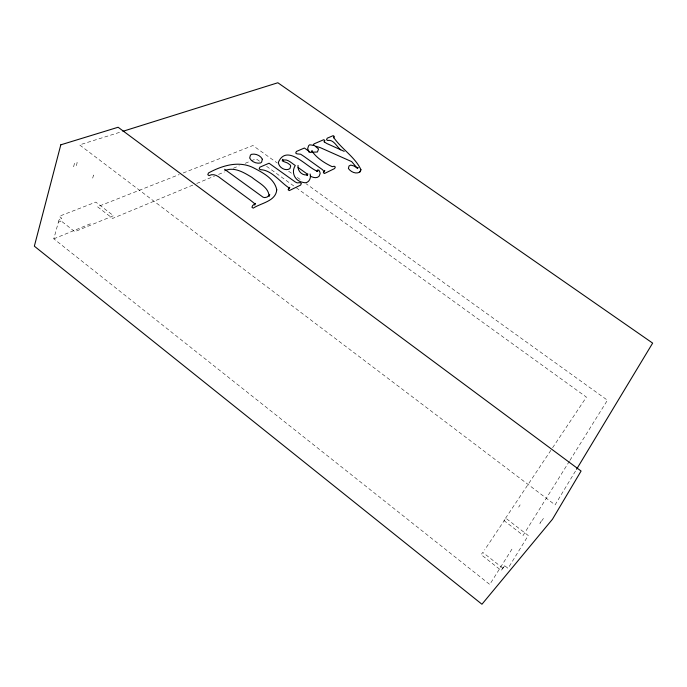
<?xml version="1.0" encoding="UTF-8"?>
<svg xmlns="http://www.w3.org/2000/svg" width="687" height="687" viewBox="0 0 687 687"><rect width="100%" height="100%" fill="white"/><g stroke="black" fill="none" stroke-linecap="round" stroke-linejoin="round"><path stroke-width="0.52" stroke-dasharray="3.44 2.58" d="M511.944 549.136L489.771 584.465L53.801 238.836L59.142 219.368L61.796 218.329L59.211 216.302L95.819 202.107L113.475 215.718L74.806 231.674L59.142 219.368M92.668 178.131L93.544 175.091L90.864 176.044M575.457 471.093L555.087 504.876L79.572 144.888L121.917 131.621M541.322 521.047L539.896 523.382L543.451 518.445M502.747 568.08L482.738 552.365L481.183 554.692L501.252 570.476L504.687 565.71L508.054 568.355L528.269 535.525L505.812 518.213L484.618 549.969M569.386 461.235L523.142 535.371L503.975 520.566L552.013 448.628M569.952 460.324L607.445 400.212L306.041 183.695M504.687 565.71L501.252 570.476M518.651 507.126L520.145 504.859M552.606 447.744L586.415 397.12L295.255 187.01M192.798 185.104L112.625 218.423L97.511 206.761L179.195 174.567M196.757 183.463L214.567 176.061M218.526 174.412L224.469 171.948M233.374 168.246L239.316 165.773M245.25 163.308L250.197 161.247M251.193 160.844L256.139 158.783L259.617 161.29M53.801 238.836L92.685 222.854M58.369 222.184L61.023 221.145M183.18 172.995L252.902 145.524L277.299 163.042M288.617 171.175L292.104 173.682M297.334 177.435L301.687 180.561M266.573 166.314L294.38 186.383M74.462 163.515L73.629 166.563L76.343 165.653L77.184 162.604L74.462 163.515"/><path stroke-width="1.03" d="M324.221 140.921L324.341 141.943L326.823 143.514L344.213 151.363M313.281 145.438L313.95 143.909L323.775 139.684L324.865 140.449L324.187 141.96M316.879 171.518L317.583 169.955L318.948 170.196L319.884 172.111L320.151 173.605L319.043 176.31C316.613 178.629 312.817 177.59 310.258 176.035M333.581 137.881L334.251 136.387L333.178 135.64L327.218 138.199L326.548 139.701L327.63 140.466C333.616 139.118 336.75 146.803 340.718 149.835M358.374 167.671L357.369 168.04L353.796 165.919L350.739 165.086L349.013 165.996L348.403 168.495C350.679 171.905 356.149 174.498 359.851 171.982L360.22 171.209M360.572 170.479L360.941 169.706C355.213 157.211 341.731 149.131 333.873 137.726L333.796 136.962M359.851 171.982L360.941 169.706M317.892 170.84L317.634 171.303C307.724 168.246 286.986 142.819 278.39 162.304C278.484 167.405 285.637 171.681 289.914 168.598L290.713 166.005L290.12 164.88L287.424 162.956L283.216 161.393L282.486 160.208L282.872 159.255L282.194 160.852C286.762 157.649 291.537 163.274 295.273 165.473C290.73 172.54 295.084 181.136 303.044 182.399C308.223 184.382 311.606 178.414 310.129 174.017M576.565 469.273L652.65 343.114L277.849 82.758L122.939 131.294M224.907 170.634C234.301 166.469 244.083 172.652 251.957 177.401C258.072 182.579 268.9 187.242 269.064 196.31L269.768 194.653L267.131 197.057L264.727 197.607L263.095 197.221L224.58 169.285M315.814 146.254L320.236 147.619L351.667 161.617L357.489 168.461M310.807 152.574L304.384 148.023L296.38 151.475L295.702 153.038L296.836 153.836L300.657 154.232L303.937 156.37L322.718 169.852L324.049 171.956L324.762 170.402L323.345 172.703L324.462 173.502L334.612 168.555L335.325 167.027L334.226 166.245L332.165 166.666C324.711 163.145 316.75 158.13 312.035 151.226L312.087 150.633L311.4 152.179L317.42 152.025L318.562 149.002L314.26 145.412L309.657 144.802L308.669 145.635L307.656 148.538L309.202 152.428M298.175 167.551L307.141 173.957L307.132 175.537L307.836 173.957L307.115 174.816C302.014 175.889 297.093 170.41 298.046 165.387M289.055 187.895L289.029 188.925L289.734 187.302L288.119 189.758L289.287 190.6L300.64 185.086L301.353 183.481L300.193 182.648L297.188 182.888L295.35 182.021L269.046 163.231L259.866 167.181L259.197 168.822L260.382 169.672C271.605 169.921 280.03 182.029 289.055 187.895M262.374 159.238L261.61 162.123L260.571 162.965C256.509 163.918 251.519 161.849 249.682 158.036L250.437 155.142L251.485 154.317C255.547 153.407 260.519 155.434 262.374 159.238M276.758 189.801C275.788 201.385 260.966 203.008 253.194 208.161L251.931 207.234L252.636 205.542L255.461 203.421L254.757 205.104L254.233 203.292L250.223 200.063L220.536 178.242C217.435 175.537 212.97 173.287 209.028 175.614L207.809 174.713L208.444 173.004C222.476 165.309 239.789 160.14 254.74 168.452C263.662 173.141 274.602 179.109 276.758 189.801M60.808 144.82L34.35 246.178L481.948 604.242L552.477 519.226L581.082 471.042L118.121 127.25L60.808 144.82"/></g></svg>
